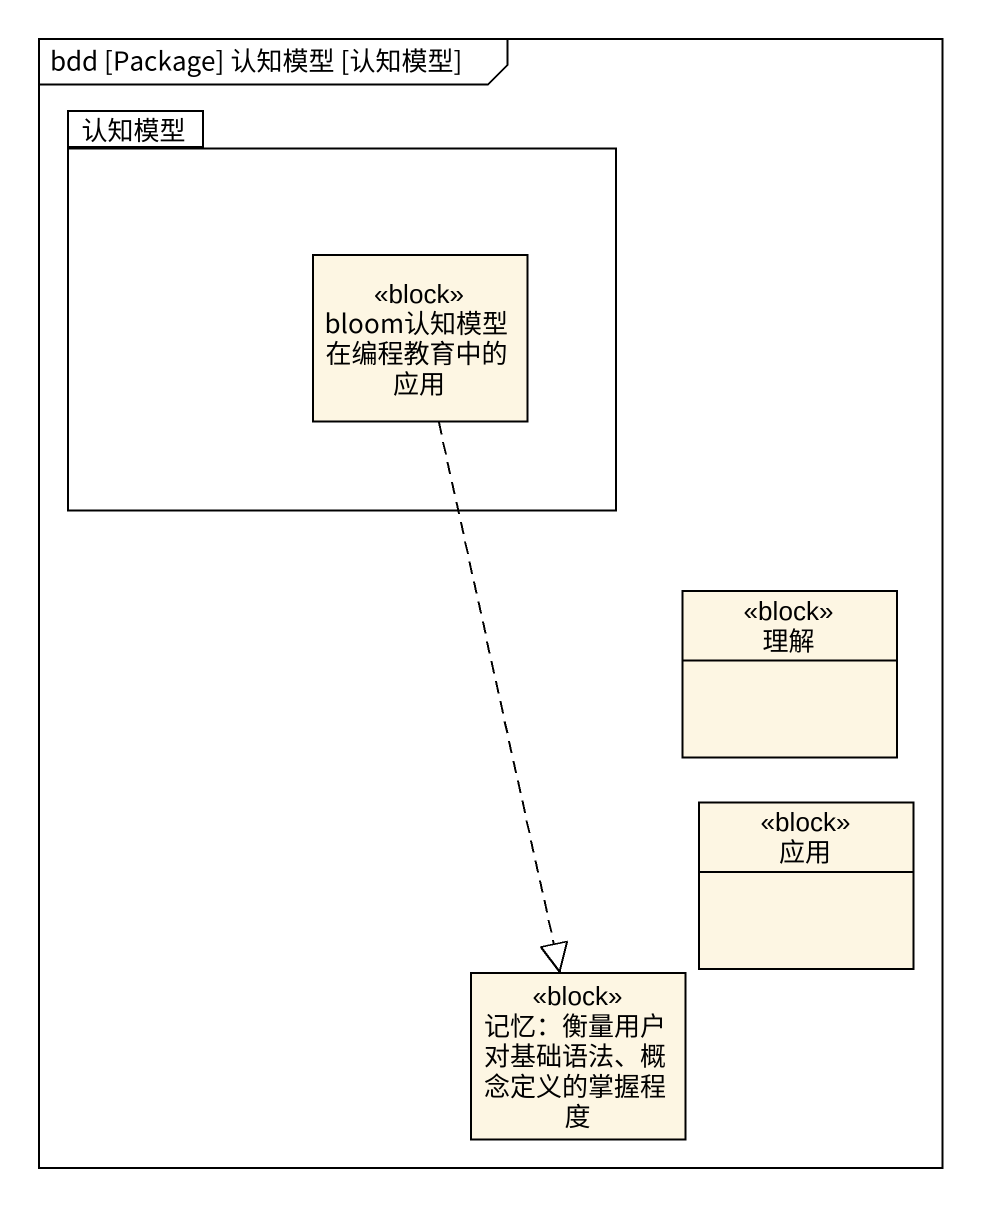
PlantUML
@startuml
mainframe bdd [Package] 认知模型 [认知模型]
hide circle
hide empty members
package 认知模型 {
  class bloom认知模型在编程教育中的应用 <<block>>
}
class 理解 <<block>>
class 应用 <<block>>
class "记忆：衡量用户对基础语法、概念定义的掌握程度" as 记忆_衡量用户对基础语法_概念定义的掌握程度 <<block>>
bloom认知模型在编程教育中的应用 ..|> 记忆_衡量用户对基础语法_概念定义的掌握程度
@enduml
